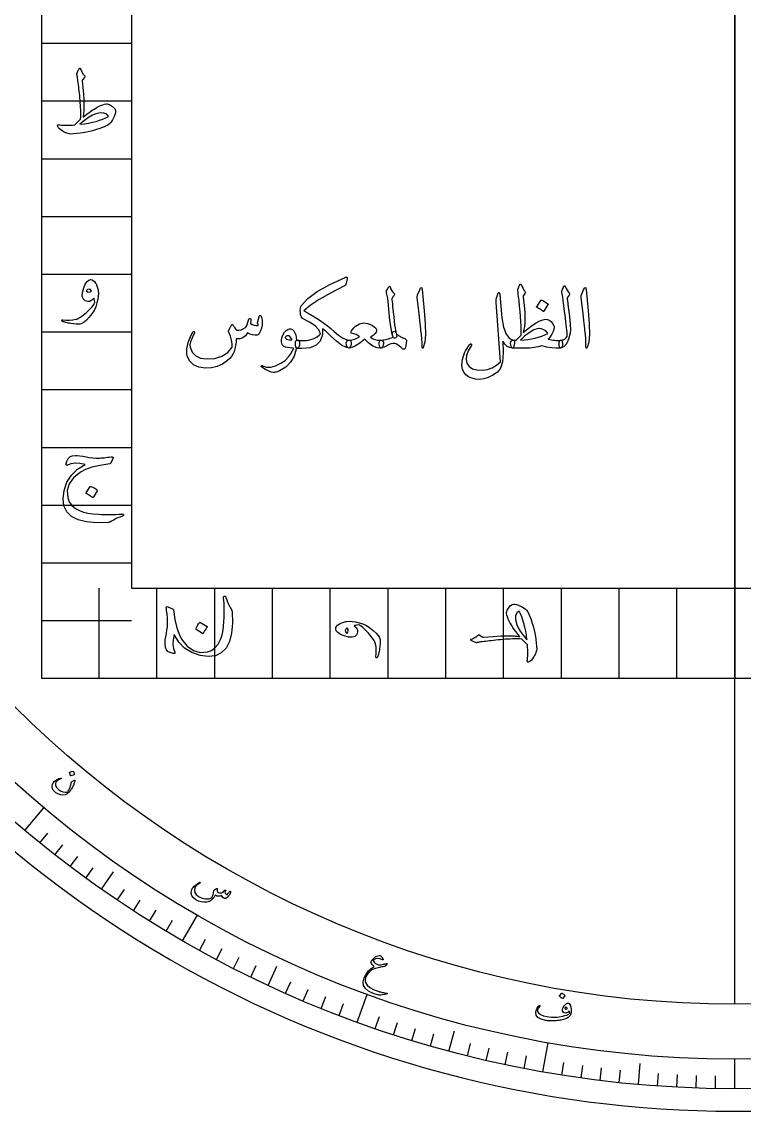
# Model space of a CAD drawing. Header units: millimetres. Extents: x -75 to 75, y -75 to 98.
# Drawn here: x -47.5 to 0.6, y -75 to -2.4 of the extents above; entities that cross this region are included whole.
import ezdxf

# ---------------------------------------------------------------- set-up
doc = ezdxf.new("R2010")
doc.units = ezdxf.units.MM
for name, color, linetype in [('CUT_OUTER', 1, 'Continuous'), ('ENGRAVE', 7, 'Continuous'), ('ENGRAVE_FINE', 8, 'Continuous'), ('TEXT', 5, 'Continuous')]:
    doc.layers.add(name, color=color, linetype=linetype)

msp = doc.modelspace()

# ---------------------------------------------------------------- linework, layer by layer
at = {"layer": 'CUT_OUTER'}
msp.add_arc((0, 0), 75, 179.92418, 0.00009, dxfattribs=at)
at = {"layer": 'ENGRAVE'}
for points in [[(0, -67.875), (0, 67.875)], [(-46.155, 0), (-46.155, -46.155), (46.155, -46.155), (46.155, 0)], [(-40.155, 0), (-40.155, -40.155), (40.155, -40.155), (40.155, 0)], [(0, 0), (0, -46.155)], [(-46.155, -3.846), (-40.155, -3.846)], [(-46.155, -7.692), (-40.155, -7.692)], [(-46.155, -11.539), (-40.155, -11.539)], [(-46.155, -15.385), (-40.155, -15.385)], [(-46.155, -19.231), (-40.155, -19.231)], [(-46.155, -23.078), (-40.155, -23.078)], [(-46.155, -26.924), (-40.155, -26.924)], [(-46.155, -30.77), (-40.155, -30.77)], [(-46.155, -34.616), (-40.155, -34.616)], [(-46.155, -38.462), (-40.155, -38.462)], [(-42.309, -46.155), (-42.309, -40.155)], [(-38.462, -46.155), (-38.462, -40.155)], [(-34.616, -46.155), (-34.616, -40.155)], [(-30.77, -46.155), (-30.77, -40.155)], [(-26.924, -46.155), (-26.924, -40.155)], [(-23.078, -46.155), (-23.078, -40.155)], [(-19.231, -46.155), (-19.231, -40.155)], [(-15.385, -46.155), (-15.385, -40.155)], [(-11.539, -46.155), (-11.539, -40.155)], [(-7.692, -46.155), (-7.692, -40.155)], [(-3.846, -46.155), (-3.846, -40.155)], [(0, -46.155), (0, -40.155)], [(0, -46.155), (0, -40.155)], [(-46.155, -42.309), (-40.155, -42.309)], [(-47.245, -56.304), (-45.979, -54.796)], [(-42.158, -60.208), (-41.351, -59.056)], [(-36.75, -63.653), (-35.766, -61.948)], [(-31.062, -66.614), (-30.468, -65.339)], [(-25.139, -69.067), (-24.465, -67.217)], [(-19.023, -70.996), (-18.659, -69.637)], [(-12.763, -72.383), (-12.421, -70.445)], [(-6.406, -73.22), (-6.283, -71.819)], [(0, -73.5), (0, -71.531)]]:
    msp.add_lwpolyline(points, dxfattribs=at)
for radius in [73.5, 73.5, 71.531, 67.875, 67.875]:
    msp.add_circle((0, 0), radius, dxfattribs=at)
at = {"layer": 'ENGRAVE_FINE'}
for points in [[(-46.255, -57.12), (-45.724, -56.465)], [(-45.251, -57.919), (-44.732, -57.254)], [(-44.233, -58.7), (-43.726, -58.026)], [(-43.202, -59.463), (-42.706, -58.78)], [(-41.101, -60.934), (-40.629, -60.235)], [(-40.031, -61.642), (-39.571, -60.935)], [(-38.949, -62.331), (-38.502, -61.616)], [(-37.855, -63.002), (-37.421, -62.279)], [(-35.633, -64.284), (-35.224, -63.547)], [(-34.506, -64.897), (-34.11, -64.152)], [(-33.368, -65.489), (-32.985, -64.737)], [(-32.22, -66.061), (-31.85, -65.303)], [(-29.895, -67.146), (-29.552, -66.375)], [(-28.719, -67.657), (-28.389, -66.88)], [(-27.534, -68.148), (-27.218, -67.366)], [(-26.34, -68.618), (-26.038, -67.831)], [(-23.929, -69.496), (-23.655, -68.698)], [(-22.713, -69.903), (-22.452, -69.1)], [(-21.489, -70.288), (-21.243, -69.481)], [(-20.259, -70.653), (-20.027, -69.842)], [(-17.781, -71.317), (-17.577, -70.498)], [(-16.534, -71.616), (-16.344, -70.794)], [(-15.281, -71.894), (-15.106, -71.069)], [(-14.024, -72.15), (-13.864, -71.321)], [(-11.498, -72.595), (-11.366, -71.762)], [(-10.229, -72.785), (-10.112, -71.949)], [(-8.957, -72.952), (-8.855, -72.115)], [(-7.683, -73.097), (-7.595, -72.258)], [(-5.127, -73.321), (-5.068, -72.479)], [(-3.847, -73.399), (-3.803, -72.557)], [(-2.565, -73.455), (-2.536, -72.612)], [(-1.283, -73.489), (-1.268, -72.645)]]:
    msp.add_lwpolyline(points, dxfattribs=at)
at = {"layer": 'TEXT'}
for points in [[(-43.776, -5.837), (-43.749, -5.774), (-43.724, -5.718), (-43.702, -5.669), (-43.683, -5.628), (-43.668, -5.594), (-43.656, -5.568), (-43.647, -5.55), (-43.643, -5.54), (-43.633, -5.528), (-43.621, -5.519), (-43.607, -5.513), (-43.59, -5.511), (-43.577, -5.514), (-43.566, -5.52), (-43.557, -5.531), (-43.55, -5.546), (-43.519, -5.62), (-43.492, -5.686), (-43.467, -5.742), (-43.445, -5.79), (-43.433, -5.811), (-43.418, -5.834), (-43.402, -5.858), (-43.384, -5.883), (-43.364, -5.91), (-43.342, -5.938), (-43.316, -5.968), (-43.288, -5.999), (-43.271, -6.031), (-43.265, -6.062), (-43.271, -6.092), (-43.288, -6.121), (-43.399, -6.266), (-43.414, -6.29), (-43.423, -6.314), (-43.428, -6.339), (-43.428, -6.365), (-43.371, -7.004), (-43.335, -7.522), (-43.319, -7.919), (-43.323, -8.194), (-43.329, -8.297), (-43.336, -8.391), (-43.342, -8.476), (-43.349, -8.551), (-43.357, -8.618), (-43.365, -8.677), (-43.373, -8.727), (-43.381, -8.769), (-43.208, -8.636), (-43.047, -8.516), (-42.898, -8.41), (-42.763, -8.316), (-42.641, -8.235), (-42.531, -8.167), (-42.436, -8.11), (-42.354, -8.066), (-42.207, -8.001), (-42.071, -7.95), (-41.943, -7.914), (-41.825, -7.892), (-41.763, -7.89), (-41.697, -7.902), (-41.629, -7.928), (-41.558, -7.968), (-41.417, -8.068), (-41.314, -8.164), (-41.249, -8.256), (-41.221, -8.345), (-41.223, -8.444), (-41.246, -8.556), (-41.29, -8.679), (-41.355, -8.816), (-41.428, -8.949), (-41.494, -9.061), (-41.555, -9.15), (-41.61, -9.216), (-41.724, -9.3), (-41.918, -9.395), (-42.194, -9.5), (-42.551, -9.617), (-42.75, -9.675), (-42.952, -9.726), (-43.158, -9.77), (-43.367, -9.808), (-43.578, -9.84), (-43.791, -9.867), (-44.007, -9.887), (-44.223, -9.901), (-44.303, -9.885), (-44.378, -9.867), (-44.449, -9.845), (-44.517, -9.82), (-44.581, -9.792), (-44.642, -9.762), (-44.701, -9.729), (-44.758, -9.692), (-44.857, -9.62), (-44.939, -9.547), (-45.005, -9.475), (-45.054, -9.402), (-45.081, -9.342), (-45.086, -9.3), (-45.069, -9.278), (-45.031, -9.274), (-44.922, -9.287), (-44.805, -9.297), (-44.679, -9.303), (-44.546, -9.306), (-44.404, -9.306), (-44.253, -9.303), (-44.094, -9.296), (-43.927, -9.286), (-43.544, -8.908), (-43.537, -8.757), (-43.533, -8.604), (-43.532, -8.449), (-43.535, -8.293), (-43.541, -8.135), (-43.549, -7.975), (-43.56, -7.813), (-43.573, -7.648), (-43.588, -7.486), (-43.603, -7.328), (-43.62, -7.176), (-43.637, -7.03), (-43.654, -6.889), (-43.67, -6.752), (-43.686, -6.62), (-43.701, -6.493), (-43.715, -6.375), (-43.728, -6.271), (-43.739, -6.182), (-43.75, -6.107), (-43.76, -6.045), (-43.768, -5.997), (-43.776, -5.962), (-43.782, -5.941), (-43.786, -5.917), (-43.786, -5.892), (-43.783, -5.865), (-43.776, -5.837)], [(-42.534, -8.554), (-42.758, -8.647), (-43.008, -8.794), (-43.284, -8.993), (-43.585, -9.245), (-43.293, -9.209), (-43.016, -9.165), (-42.755, -9.112), (-42.508, -9.051), (-42.276, -8.982), (-42.06, -8.906), (-41.859, -8.824), (-41.674, -8.734), (-41.8, -8.579), (-41.985, -8.498), (-42.23, -8.489), (-42.534, -8.554)], [(-43.335, -20.151), (-43.229, -19.905), (-43.114, -19.73), (-42.991, -19.626), (-42.859, -19.593), (-42.776, -19.608), (-42.696, -19.652), (-42.619, -19.724), (-42.545, -19.826), (-42.51, -19.885), (-42.478, -19.945), (-42.452, -20.006), (-42.429, -20.07), (-42.41, -20.135), (-42.393, -20.202), (-42.378, -20.271), (-42.365, -20.343), (-42.353, -20.502), (-42.364, -20.689), (-42.397, -20.905), (-42.452, -21.15), (-42.534, -21.403), (-42.647, -21.645), (-42.79, -21.876), (-42.963, -22.096), (-43.145, -22.288), (-43.307, -22.429), (-43.45, -22.517), (-43.573, -22.555), (-43.699, -22.561), (-43.843, -22.558), (-44.006, -22.544), (-44.188, -22.52), (-44.281, -22.505), (-44.366, -22.489), (-44.445, -22.472), (-44.517, -22.453), (-44.582, -22.435), (-44.641, -22.416), (-44.694, -22.398), (-44.74, -22.381), (-44.768, -22.366), (-44.787, -22.349), (-44.797, -22.331), (-44.798, -22.311), (-44.789, -22.291), (-44.773, -22.279), (-44.751, -22.274), (-44.723, -22.276), (-44.499, -22.298), (-44.28, -22.299), (-44.066, -22.28), (-43.858, -22.241), (-43.793, -22.221), (-43.722, -22.191), (-43.644, -22.149), (-43.559, -22.096), (-43.467, -22.033), (-43.368, -21.958), (-43.262, -21.873), (-43.149, -21.777), (-43.039, -21.677), (-42.94, -21.582), (-42.853, -21.492), (-42.778, -21.405), (-42.714, -21.323), (-42.663, -21.244), (-42.624, -21.169), (-42.597, -21.098), (-42.613, -20.989), (-42.629, -20.909), (-42.648, -20.856), (-42.667, -20.83), (-42.785, -20.969), (-42.918, -21.044), (-43.067, -21.053), (-43.23, -20.999), (-43.365, -20.88), (-43.428, -20.7), (-43.418, -20.456), (-43.335, -20.151)], [(-29.111, -23.629), (-29.099, -23.63), (-29.074, -23.634), (-29.038, -23.639), (-28.989, -23.646), (-28.958, -23.649), (-28.923, -23.652), (-28.884, -23.654), (-28.84, -23.655), (-28.793, -23.657), (-28.741, -23.657), (-28.684, -23.658), (-28.623, -23.658), (-28.497, -23.651), (-28.361, -23.629), (-28.218, -23.593), (-28.065, -23.542), (-27.919, -23.477), (-27.787, -23.398), (-27.669, -23.306), (-27.566, -23.199), (-27.693, -22.937), (-27.936, -22.68), (-28.294, -22.426), (-28.768, -22.177), (-28.821, -22.125), (-28.862, -22.044), (-28.893, -21.934), (-28.913, -21.794), (-28.92, -21.637), (-28.913, -21.508), (-28.891, -21.408), (-28.855, -21.335), (-28.421, -20.86), (-27.788, -20.388), (-26.955, -19.917), (-25.923, -19.448), (-25.898, -19.441), (-25.876, -19.435), (-25.857, -19.432), (-25.841, -19.431), (-25.821, -19.435), (-25.807, -19.445), (-25.798, -19.464), (-25.795, -19.489), (-25.795, -19.505), (-25.796, -19.52), (-25.798, -19.532), (-25.801, -19.541), (-25.882, -19.913), (-25.894, -19.943), (-25.914, -19.971), (-25.941, -19.996), (-25.975, -20.017), (-26.9, -20.494), (-27.66, -20.929), (-28.256, -21.324), (-28.687, -21.678), (-28.396, -21.832), (-28.116, -21.99), (-27.847, -22.154), (-27.589, -22.323), (-27.342, -22.497), (-27.104, -22.675), (-26.877, -22.859), (-26.66, -23.049), (-26.367, -23.292), (-26.104, -23.471), (-25.871, -23.585), (-25.667, -23.635), (-25.606, -23.652), (-25.563, -23.687), (-25.537, -23.739), (-25.528, -23.809), (-25.53, -23.863), (-25.538, -23.918), (-25.551, -23.976), (-25.569, -24.036), (-25.59, -24.089), (-25.613, -24.127), (-25.639, -24.15), (-25.667, -24.157), (-25.893, -24.107), (-26.171, -23.957), (-26.5, -23.707), (-26.881, -23.356), (-26.948, -23.29), (-27.016, -23.226), (-27.084, -23.162), (-27.154, -23.101), (-27.224, -23.041), (-27.294, -22.983), (-27.366, -22.928), (-27.438, -22.874), (-27.433, -22.932), (-27.431, -22.989), (-27.431, -23.045), (-27.432, -23.101), (-27.436, -23.155), (-27.44, -23.208), (-27.444, -23.26), (-27.45, -23.31), (-27.583, -23.696), (-27.853, -23.972), (-28.262, -24.137), (-28.809, -24.192), (-28.857, -24.192), (-28.902, -24.191), (-28.945, -24.189), (-28.986, -24.187), (-29.024, -24.183), (-29.059, -24.179), (-29.092, -24.175), (-29.122, -24.169), (-29.173, -24.136), (-29.209, -24.065), (-29.231, -23.956), (-29.238, -23.809), (-29.23, -23.73), (-29.206, -23.674), (-29.166, -23.64), (-29.111, -23.629)], [(-42.806, -20.366), (-42.892, -20.262), (-42.981, -20.224), (-43.072, -20.25), (-43.166, -20.343), (-43.09, -20.405), (-43.004, -20.43), (-42.91, -20.417), (-42.806, -20.366)], [(-22.77, -21.394), (-22.733, -21.759), (-22.699, -22.085), (-22.666, -22.369), (-22.636, -22.613), (-22.608, -22.816), (-22.582, -22.977), (-22.559, -23.098), (-22.538, -23.176), (-22.506, -23.278), (-22.5, -23.362), (-22.518, -23.429), (-22.561, -23.478), (-22.613, -23.505), (-22.661, -23.506), (-22.703, -23.479), (-22.741, -23.426), (-22.806, -23.222), (-22.876, -22.85), (-22.949, -22.308), (-23.025, -21.597), (-23.052, -21.291), (-23.076, -21.047), (-23.096, -20.864), (-23.112, -20.743), (-23.176, -20.476), (-23.185, -20.429), (-23.186, -20.386), (-23.182, -20.348), (-23.17, -20.314), (-23.121, -20.23), (-23.082, -20.166), (-23.054, -20.12), (-23.037, -20.093), (-23.002, -20.053), (-22.973, -20.039), (-22.95, -20.05), (-22.932, -20.087), (-22.901, -20.191), (-22.847, -20.299), (-22.77, -20.412), (-22.671, -20.528), (-22.653, -20.552), (-22.645, -20.575), (-22.647, -20.598), (-22.659, -20.621), (-22.679, -20.649), (-22.698, -20.676), (-22.715, -20.7), (-22.732, -20.723), (-22.747, -20.744), (-22.762, -20.763), (-22.775, -20.78), (-22.787, -20.796), (-22.805, -20.822), (-22.816, -20.848), (-22.822, -20.874), (-22.822, -20.9), (-22.814, -20.957), (-22.803, -21.058), (-22.788, -21.204), (-22.77, -21.394)], [(-20.964, -20.267), (-20.908, -20.16), (-20.864, -20.122), (-20.83, -20.154), (-20.807, -20.256), (-20.674, -21.678), (-20.594, -22.551), (-20.576, -23.249), (-20.62, -23.771), (-20.726, -24.117), (-20.745, -24.145), (-20.762, -24.16), (-20.777, -24.163), (-20.79, -24.152), (-20.8, -24.135), (-20.807, -24.113), (-20.811, -24.085), (-20.813, -24.053), (-20.813, -23.802), (-20.825, -23.535), (-20.848, -23.253), (-20.883, -22.956), (-20.89, -22.878), (-20.913, -22.668), (-20.951, -22.326), (-21.005, -21.852), (-21.132, -20.801), (-21.135, -20.745), (-21.132, -20.694), (-21.124, -20.647), (-21.109, -20.604)], [(-12.846, -24.018), (-13.079, -24.082), (-13.343, -24.128), (-13.637, -24.157), (-13.961, -24.169), (-14.124, -24.171), (-14.27, -24.172), (-14.398, -24.171), (-14.51, -24.169), (-14.604, -24.166), (-14.682, -24.163), (-14.742, -24.16), (-14.786, -24.157), (-14.809, -24.145), (-14.831, -24.118), (-14.852, -24.078), (-14.873, -24.024), (-14.913, -23.86), (-14.912, -23.741), (-14.87, -23.666), (-14.786, -23.635), (-14.536, -23.629), (-14.217, -23.287), (-14.217, -23.001), (-14.224, -22.7), (-14.237, -22.385), (-14.257, -22.055), (-14.284, -21.712), (-14.317, -21.354), (-14.356, -20.983), (-14.402, -20.598), (-14.408, -20.543), (-14.413, -20.494), (-14.418, -20.45), (-14.423, -20.412), (-14.427, -20.38), (-14.432, -20.354), (-14.438, -20.334), (-14.443, -20.319), (-14.443, -20.264), (-14.42, -20.18), (-14.373, -20.067), (-14.304, -19.924), (-14.294, -19.909), (-14.283, -19.898), (-14.271, -19.892), (-14.257, -19.89), (-14.243, -19.892), (-14.231, -19.9), (-14.22, -19.913), (-14.211, -19.93), (-14.15, -20.075), (-14.089, -20.196), (-14.028, -20.293), (-13.967, -20.366), (-13.941, -20.399), (-13.932, -20.436), (-13.941, -20.475), (-13.967, -20.517), (-14.066, -20.645), (-14.078, -20.666), (-14.085, -20.694), (-14.086, -20.73), (-14.083, -20.772), (-14.019, -21.321), (-13.977, -21.783), (-13.958, -22.157), (-13.961, -22.445), (-13.966, -22.496), (-13.973, -22.557), (-13.983, -22.628), (-13.996, -22.709), (-14.012, -22.799), (-14.029, -22.898), (-14.049, -23.007), (-14.072, -23.124), (-13.737, -22.852), (-13.449, -22.635), (-13.206, -22.472), (-13.009, -22.363), (-12.838, -22.293), (-12.691, -22.252), (-12.568, -22.238), (-12.469, -22.253), (-12.339, -22.307), (-12.223, -22.394), (-12.121, -22.513), (-12.033, -22.665), (-12.022, -22.695), (-12.016, -22.733), (-12.016, -22.779), (-12.022, -22.834), (-12.077, -23.047), (-12.161, -23.239), (-12.274, -23.41), (-12.417, -23.559), (-12.307, -23.586), (-12.199, -23.608), (-12.092, -23.625), (-11.987, -23.638), (-11.883, -23.645), (-11.781, -23.647), (-11.68, -23.644), (-11.58, -23.635), (-11.543, -23.637), (-11.514, -23.655), (-11.491, -23.689), (-11.476, -23.739), (-11.457, -23.844), (-11.451, -23.933), (-11.46, -24.004), (-11.482, -24.059), (-11.512, -24.102), (-11.538, -24.133), (-11.561, -24.151), (-11.58, -24.157), (-11.873, -24.166), (-12.181, -24.146), (-12.506, -24.097), (-12.846, -24.018)], [(-11.493, -20.325), (-11.454, -20.23), (-11.424, -20.155), (-11.402, -20.1), (-11.389, -20.064), (-11.379, -20.041), (-11.366, -20.025), (-11.35, -20.015), (-11.331, -20.012), (-11.309, -20.015), (-11.292, -20.026), (-11.277, -20.044), (-11.267, -20.07), (-11.219, -20.194), (-11.161, -20.306), (-11.094, -20.406), (-11.017, -20.494), (-10.996, -20.521), (-10.99, -20.553), (-10.999, -20.588), (-11.023, -20.627), (-11.151, -20.807), (-11.142, -20.888), (-11.133, -20.967), (-11.125, -21.044), (-11.116, -21.121), (-11.107, -21.195), (-11.098, -21.269), (-11.09, -21.341), (-11.081, -21.411), (-11.001, -22.063), (-10.952, -22.572), (-10.934, -22.94), (-10.947, -23.165), (-11.057, -23.573), (-11.2, -23.875), (-11.377, -24.069), (-11.586, -24.157), (-11.592, -24.157), (-11.598, -24.157), (-11.604, -24.157), (-11.61, -24.157), (-11.644, -24.125), (-11.666, -24.05), (-11.676, -23.933), (-11.673, -23.774), (-11.668, -23.715), (-11.652, -23.673), (-11.624, -23.646), (-11.586, -23.635), (-11.439, -23.605), (-11.316, -23.552), (-11.218, -23.475), (-11.145, -23.374), (-11.15, -23.252), (-11.159, -23.114), (-11.172, -22.959), (-11.188, -22.787), (-11.209, -22.599), (-11.233, -22.397), (-11.26, -22.179), (-11.29, -21.945), (-11.318, -21.716), (-11.344, -21.51), (-11.367, -21.327), (-11.389, -21.167), (-11.407, -21.031), (-11.422, -20.917), (-11.434, -20.827), (-11.441, -20.761), (-11.499, -20.43), (-11.501, -20.397), (-11.501, -20.369), (-11.498, -20.345), (-11.493, -20.325)], [(-10.053, -20.267), (-9.998, -20.16), (-9.953, -20.122), (-9.919, -20.154), (-9.896, -20.256), (-9.763, -21.678), (-9.684, -22.551), (-9.666, -23.249), (-9.71, -23.771), (-9.815, -24.117), (-9.835, -24.145), (-9.851, -24.16), (-9.866, -24.163), (-9.879, -24.152), (-9.889, -24.135), (-9.896, -24.113), (-9.901, -24.085), (-9.902, -24.053), (-9.902, -23.802), (-9.914, -23.535), (-9.937, -23.253), (-9.972, -22.956), (-9.98, -22.878), (-10.002, -22.668), (-10.041, -22.326), (-10.094, -21.852), (-10.222, -20.801), (-10.225, -20.745), (-10.222, -20.694), (-10.213, -20.647), (-10.198, -20.604)], [(-15.494, -22.137), (-15.391, -22.761), (-15.22, -23.223), (-14.981, -23.522), (-14.675, -23.658), (-14.656, -23.687), (-14.649, -23.745), (-14.656, -23.832), (-14.675, -23.948), (-14.695, -24.04), (-14.719, -24.105), (-14.747, -24.145), (-14.78, -24.157), (-14.978, -24.128), (-15.154, -24.041), (-15.309, -23.896), (-15.442, -23.693), (-15.411, -24.462), (-15.458, -25.063), (-15.582, -25.496), (-15.784, -25.76), (-16.105, -25.969), (-16.412, -26.119), (-16.703, -26.21), (-16.981, -26.242), (-17.258, -26.227), (-17.502, -26.171), (-17.713, -26.073), (-17.892, -25.934), (-18.03, -25.759), (-18.117, -25.554), (-18.155, -25.318), (-18.142, -25.052), (-18.116, -24.91), (-18.08, -24.767), (-18.034, -24.625), (-17.976, -24.483), (-17.908, -24.34), (-17.829, -24.198), (-17.738, -24.056), (-17.637, -23.914), (-17.622, -23.898), (-17.605, -23.887), (-17.587, -23.881), (-17.567, -23.879), (-17.551, -23.881), (-17.537, -23.887), (-17.525, -23.898), (-17.515, -23.914), (-17.509, -23.932), (-17.51, -23.953), (-17.518, -23.976), (-17.532, -24.001), (-17.731, -24.345), (-17.847, -24.652), (-17.88, -24.923), (-17.828, -25.156), (-17.678, -25.382), (-17.455, -25.535), (-17.159, -25.617), (-16.789, -25.627), (-16.462, -25.574), (-16.153, -25.464), (-15.864, -25.296), (-15.593, -25.069), (-15.871, -21.121), (-15.878, -21.026), (-15.879, -20.947), (-15.875, -20.881), (-15.866, -20.83), (-15.755, -20.482), (-15.713, -20.452), (-15.68, -20.462), (-15.655, -20.51), (-15.639, -20.598)], [(-12.893, -20.981), (-12.886, -20.974), (-12.875, -20.97), (-12.862, -20.968), (-12.846, -20.97), (-12.733, -21.015), (-12.627, -21.071), (-12.527, -21.137), (-12.434, -21.214), (-12.425, -21.225), (-12.421, -21.237), (-12.422, -21.248), (-12.428, -21.26), (-12.701, -21.701), (-12.711, -21.712), (-12.724, -21.714), (-12.74, -21.709), (-12.759, -21.695), (-12.775, -21.684), (-12.801, -21.666), (-12.836, -21.643), (-12.881, -21.614), (-12.936, -21.579), (-13.002, -21.539), (-13.078, -21.492), (-13.166, -21.44), (-13.177, -21.431), (-13.183, -21.423), (-13.183, -21.414), (-13.177, -21.405)], [(-31.66, -22.05), (-31.649, -22.024), (-31.636, -22.006), (-31.62, -21.995), (-31.602, -21.992), (-31.577, -21.995), (-31.557, -22.003), (-31.54, -22.018), (-31.526, -22.038), (-31.493, -22.111), (-31.47, -22.201), (-31.455, -22.308), (-31.451, -22.433), (-31.463, -22.637), (-31.501, -22.831), (-31.565, -23.014), (-31.654, -23.188), (-31.684, -23.23), (-31.718, -23.262), (-31.754, -23.285), (-31.793, -23.298), (-31.935, -23.307), (-32.088, -23.282), (-32.252, -23.223), (-32.426, -23.13), (-32.573, -23.331), (-32.747, -23.465), (-32.948, -23.532), (-33.175, -23.53), (-33.183, -23.653), (-33.193, -23.771), (-33.207, -23.884), (-33.224, -23.992), (-33.245, -24.096), (-33.269, -24.197), (-33.296, -24.295), (-33.326, -24.39), (-33.397, -24.56), (-33.492, -24.718), (-33.611, -24.862), (-33.756, -24.994), (-34.094, -25.219), (-34.451, -25.377), (-34.828, -25.468), (-35.225, -25.493), (-35.672, -25.432), (-36.025, -25.274), (-36.284, -25.017), (-36.45, -24.663), (-36.473, -24.535), (-36.476, -24.384), (-36.461, -24.21), (-36.427, -24.012), (-36.372, -23.796), (-36.295, -23.571), (-36.195, -23.337), (-36.073, -23.095), (-36.063, -23.08), (-36.051, -23.069), (-36.037, -23.062), (-36.02, -23.06), (-36.004, -23.061), (-35.99, -23.066), (-35.978, -23.073), (-35.968, -23.083), (-35.962, -23.098), (-35.959, -23.114), (-35.962, -23.13), (-35.968, -23.147), (-36.123, -23.47), (-36.224, -23.735), (-36.269, -23.943), (-36.258, -24.094), (-36.112, -24.426), (-35.881, -24.667), (-35.566, -24.818), (-35.167, -24.878), (-34.609, -24.842), (-34.136, -24.7), (-33.749, -24.453), (-33.448, -24.099), (-33.449, -23.866), (-33.487, -23.62), (-33.562, -23.361), (-33.675, -23.089), (-33.689, -23.061), (-33.696, -23.037), (-33.697, -23.015), (-33.692, -22.996), (-33.661, -22.931), (-33.631, -22.871), (-33.603, -22.814), (-33.576, -22.761), (-33.55, -22.713), (-33.526, -22.67), (-33.504, -22.633), (-33.483, -22.601), (-33.471, -22.588), (-33.458, -22.582), (-33.445, -22.585), (-33.431, -22.596), (-33.423, -22.604), (-33.413, -22.616), (-33.4, -22.633), (-33.384, -22.654), (-33.366, -22.679), (-33.346, -22.709), (-33.325, -22.743), (-33.303, -22.781), (-33.257, -22.855), (-33.219, -22.909), (-33.188, -22.942), (-33.164, -22.956), (-33.013, -22.968), (-32.862, -22.942), (-32.711, -22.878), (-32.56, -22.776), (-32.505, -22.707), (-32.451, -22.596), (-32.398, -22.44), (-32.345, -22.241), (-32.34, -22.223), (-32.33, -22.206), (-32.316, -22.193), (-32.298, -22.183), (-32.281, -22.177), (-32.265, -22.175), (-32.249, -22.177), (-32.234, -22.183), (-32.212, -22.22), (-32.204, -22.288), (-32.209, -22.388), (-32.229, -22.52), (-32.111, -22.592), (-31.986, -22.639), (-31.853, -22.662), (-31.712, -22.659), (-31.714, -22.617), (-31.719, -22.582), (-31.728, -22.556), (-31.741, -22.538), (-31.756, -22.52), (-31.764, -22.503), (-31.767, -22.485), (-31.764, -22.468)], [(-23.542, -23.635), (-23.457, -23.648), (-23.4, -23.686), (-23.37, -23.749), (-23.368, -23.838), (-23.396, -23.976), (-23.435, -24.075), (-23.483, -24.135), (-23.542, -24.157), (-23.809, -24.133), (-24.078, -24.025), (-24.347, -23.834), (-24.616, -23.559), (-24.956, -23.823), (-25.245, -24.011), (-25.482, -24.122), (-25.667, -24.157), (-25.729, -24.144), (-25.779, -24.102), (-25.819, -24.033), (-25.847, -23.937), (-25.856, -23.809), (-25.828, -23.716), (-25.766, -23.658), (-25.667, -23.635), (-25.578, -23.626), (-25.489, -23.612), (-25.402, -23.591), (-25.316, -23.565), (-25.231, -23.533), (-25.147, -23.494), (-25.064, -23.449), (-24.982, -23.397), (-25.083, -23.315), (-25.204, -23.249), (-25.347, -23.199), (-25.511, -23.165), (-25.525, -23.158), (-25.535, -23.146), (-25.54, -23.127), (-25.54, -23.101), (-25.512, -23.012), (-25.452, -22.913), (-25.361, -22.806), (-25.238, -22.689), (-24.98, -22.534), (-24.708, -22.478), (-24.42, -22.52), (-24.117, -22.659), (-23.988, -22.749), (-23.899, -22.837), (-23.849, -22.923), (-23.838, -23.008), (-23.87, -23.099), (-23.948, -23.199), (-24.073, -23.308), (-24.245, -23.426), (-24.122, -23.517), (-23.965, -23.583), (-23.771, -23.622), (-23.542, -23.635)], [(-29.198, -24.221), (-29.334, -24.699), (-29.562, -25.1), (-29.883, -25.422), (-30.295, -25.667), (-30.353, -25.692), (-30.41, -25.714), (-30.466, -25.734), (-30.522, -25.751), (-30.576, -25.766), (-30.629, -25.777), (-30.68, -25.785), (-30.731, -25.789), (-30.855, -25.771), (-31.021, -25.706), (-31.227, -25.594), (-31.474, -25.435), (-31.5, -25.412), (-31.516, -25.39), (-31.521, -25.369), (-31.515, -25.348), (-31.501, -25.332), (-31.483, -25.325), (-31.46, -25.326), (-31.433, -25.336), (-31.177, -25.419), (-30.889, -25.419), (-30.57, -25.335), (-30.22, -25.168), (-29.934, -24.974), (-29.697, -24.745), (-29.51, -24.483), (-29.372, -24.187), (-29.373, -24.176), (-29.376, -24.168), (-29.382, -24.162), (-29.389, -24.157), (-29.589, -24.146), (-29.759, -24.123), (-29.9, -24.088), (-30.011, -24.041), (-30.096, -23.97), (-30.15, -23.87), (-30.172, -23.743), (-30.162, -23.588), (-30.158, -23.568), (-30.154, -23.547), (-30.15, -23.526), (-30.144, -23.504), (-30.138, -23.482), (-30.131, -23.459), (-30.123, -23.434), (-30.115, -23.409), (-30.047, -23.243), (-29.964, -23.105), (-29.867, -22.996), (-29.755, -22.915), (-29.641, -22.871), (-29.536, -22.871), (-29.44, -22.917), (-29.354, -23.008), (-29.279, -23.134), (-29.222, -23.281), (-29.183, -23.448), (-29.163, -23.635), (-29.151, -23.635), (-29.14, -23.634), (-29.13, -23.633), (-29.119, -23.632), (-29.109, -23.631), (-29.098, -23.63), (-29.087, -23.629), (-29.076, -23.629), (-29.037, -23.637), (-29.006, -23.663), (-28.984, -23.704), (-28.971, -23.763), (-28.966, -23.827), (-28.967, -23.892), (-28.974, -23.958), (-28.989, -24.024), (-29.007, -24.082), (-29.028, -24.124), (-29.051, -24.149), (-29.076, -24.157), (-29.186, -24.157), (-29.187, -24.168), (-29.189, -24.182), (-29.193, -24.2), (-29.198, -24.221)], [(-22.723, -23.043), (-22.655, -23.037), (-22.601, -23.054), (-22.562, -23.095), (-22.538, -23.159), (-22.526, -23.19), (-22.504, -23.221), (-22.471, -23.251), (-22.427, -23.281), (-22.4, -23.296), (-22.369, -23.313), (-22.336, -23.332), (-22.299, -23.353), (-22.26, -23.375), (-22.218, -23.398), (-22.173, -23.42), (-22.125, -23.443), (-22.036, -23.486), (-21.965, -23.523), (-21.914, -23.553), (-21.881, -23.577), (-21.859, -23.598), (-21.845, -23.619), (-21.839, -23.641), (-21.841, -23.664), (-21.865, -23.837), (-21.892, -23.986), (-21.92, -24.11), (-21.951, -24.21), (-21.959, -24.223), (-21.971, -24.232), (-21.988, -24.237), (-22.009, -24.239), (-22.036, -24.238), (-22.057, -24.235), (-22.073, -24.229), (-22.085, -24.221), (-22.231, -24.085), (-22.369, -23.979), (-22.498, -23.902), (-22.619, -23.856), (-22.741, -23.845), (-22.886, -23.873), (-23.054, -23.938), (-23.246, -24.041), (-23.338, -24.092), (-23.419, -24.128), (-23.486, -24.15), (-23.542, -24.157), (-23.569, -24.153), (-23.591, -24.139), (-23.61, -24.115), (-23.623, -24.082), (-23.671, -23.893), (-23.673, -23.755), (-23.63, -23.669), (-23.542, -23.635), (-23.448, -23.624), (-23.352, -23.609), (-23.253, -23.589), (-23.153, -23.565), (-23.051, -23.537), (-22.947, -23.503), (-22.842, -23.464), (-22.735, -23.42), (-22.769, -23.264), (-22.779, -23.149), (-22.763, -23.075), (-22.723, -23.043)], [(-12.655, -22.956), (-12.855, -22.864), (-13.092, -22.863), (-13.363, -22.951), (-13.671, -23.13), (-13.751, -23.186), (-13.83, -23.244), (-13.906, -23.305), (-13.982, -23.368), (-14.055, -23.432), (-14.126, -23.497), (-14.195, -23.563), (-14.263, -23.629), (-13.759, -23.579), (-13.288, -23.487), (-12.848, -23.353), (-12.44, -23.176), (-12.475, -23.123), (-12.523, -23.069), (-12.582, -23.013), (-12.655, -22.956)], [(-29.476, -23.571), (-29.537, -23.465), (-29.604, -23.39), (-29.677, -23.346), (-29.755, -23.333), (-29.802, -23.345), (-29.844, -23.365), (-29.88, -23.392), (-29.912, -23.426), (-29.922, -23.444), (-29.924, -23.464), (-29.916, -23.485), (-29.9, -23.507), (-29.84, -23.56), (-29.754, -23.596), (-29.64, -23.615), (-29.5, -23.617), (-29.485, -23.615), (-29.476, -23.606), (-29.474, -23.591), (-29.476, -23.571)], [(-41.398, -31.504), (-41.538, -31.817), (-41.55, -31.838), (-41.565, -31.854), (-41.582, -31.864), (-41.602, -31.87), (-42.246, -31.971), (-42.785, -32.096), (-43.218, -32.244), (-43.547, -32.416), (-44.007, -32.791), (-44.303, -33.204), (-44.434, -33.653), (-44.4, -34.14), (-44.298, -34.404), (-44.125, -34.637), (-43.88, -34.839), (-43.564, -35.011), (-43.343, -35.088), (-43.066, -35.151), (-42.736, -35.198), (-42.351, -35.232), (-42.146, -35.242), (-41.944, -35.248), (-41.745, -35.25), (-41.549, -35.249), (-41.357, -35.245), (-41.169, -35.238), (-40.985, -35.227), (-40.806, -35.214), (-40.764, -35.211), (-40.731, -35.214), (-40.706, -35.223), (-40.69, -35.238), (-40.681, -35.255), (-40.678, -35.274), (-40.681, -35.293), (-40.69, -35.313), (-40.696, -35.324), (-40.704, -35.333), (-40.712, -35.34), (-40.722, -35.345), (-40.732, -35.349), (-40.743, -35.354), (-40.754, -35.36), (-40.766, -35.365), (-40.933, -35.419), (-41.081, -35.474), (-41.209, -35.532), (-41.317, -35.592), (-41.387, -35.635), (-41.45, -35.672), (-41.507, -35.702), (-41.558, -35.725), (-41.602, -35.743), (-41.639, -35.757), (-41.667, -35.767), (-41.689, -35.772), (-42.483, -35.801), (-43.158, -35.744), (-43.714, -35.601), (-44.151, -35.371), (-44.467, -35.056), (-44.653, -34.663), (-44.71, -34.191), (-44.639, -33.641), (-44.448, -33.087), (-44.151, -32.614), (-43.746, -32.224), (-43.233, -31.916), (-43.596, -31.847), (-43.913, -31.831), (-44.183, -31.867), (-44.406, -31.957), (-44.426, -31.964), (-44.444, -31.968), (-44.461, -31.97), (-44.476, -31.968), (-44.489, -31.964), (-44.498, -31.955), (-44.503, -31.943), (-44.505, -31.928), (-44.497, -31.856), (-44.485, -31.784), (-44.468, -31.713), (-44.447, -31.643), (-44.373, -31.507), (-44.255, -31.407), (-44.094, -31.342), (-43.889, -31.312), (-43.76, -31.313), (-43.598, -31.328), (-43.403, -31.357), (-43.175, -31.399), (-42.94, -31.442), (-42.724, -31.471), (-42.525, -31.485), (-42.345, -31.486), (-42.258, -31.483), (-42.166, -31.477), (-42.069, -31.47), (-41.968, -31.46), (-41.86, -31.449), (-41.748, -31.435), (-41.631, -31.418), (-41.509, -31.399), (-41.439, -31.397), (-41.397, -31.414), (-41.384, -31.45), (-41.398, -31.504)], [(-42.897, -33.385), (-42.889, -33.378), (-42.879, -33.374), (-42.866, -33.372), (-42.85, -33.374), (-42.737, -33.419), (-42.631, -33.475), (-42.531, -33.541), (-42.438, -33.617), (-42.429, -33.629), (-42.425, -33.641), (-42.426, -33.652), (-42.432, -33.664), (-42.705, -34.105), (-42.715, -34.116), (-42.728, -34.118), (-42.744, -34.113), (-42.763, -34.099), (-42.779, -34.088), (-42.805, -34.07), (-42.84, -34.047), (-42.885, -34.018), (-42.94, -33.983), (-43.005, -33.943), (-43.082, -33.896), (-43.169, -33.844), (-43.181, -33.835), (-43.187, -33.827), (-43.187, -33.818), (-43.181, -33.809)], [(-37.729, -41.398), (-37.415, -41.538), (-37.394, -41.55), (-37.379, -41.565), (-37.368, -41.582), (-37.363, -41.602), (-37.261, -42.246), (-37.136, -42.785), (-36.988, -43.218), (-36.817, -43.547), (-36.441, -44.007), (-36.029, -44.303), (-35.579, -44.434), (-35.092, -44.4), (-34.829, -44.298), (-34.596, -44.125), (-34.393, -43.88), (-34.221, -43.564), (-34.145, -43.343), (-34.082, -43.066), (-34.034, -42.736), (-34.001, -42.351), (-33.991, -42.146), (-33.985, -41.944), (-33.982, -41.745), (-33.983, -41.549), (-33.988, -41.357), (-33.995, -41.169), (-34.005, -40.985), (-34.018, -40.806), (-34.021, -40.764), (-34.018, -40.731), (-34.01, -40.706), (-33.995, -40.69), (-33.977, -40.681), (-33.959, -40.678), (-33.939, -40.681), (-33.919, -40.69), (-33.909, -40.696), (-33.9, -40.704), (-33.893, -40.712), (-33.888, -40.722), (-33.883, -40.732), (-33.878, -40.743), (-33.873, -40.754), (-33.867, -40.766), (-33.814, -40.933), (-33.758, -41.081), (-33.701, -41.209), (-33.641, -41.317), (-33.598, -41.387), (-33.561, -41.45), (-33.531, -41.507), (-33.507, -41.558), (-33.489, -41.602), (-33.475, -41.639), (-33.466, -41.667), (-33.461, -41.689), (-33.431, -42.483), (-33.488, -43.158), (-33.632, -43.714), (-33.861, -44.151), (-34.176, -44.467), (-34.57, -44.653), (-35.042, -44.71), (-35.592, -44.639), (-36.146, -44.448), (-36.618, -44.151), (-37.008, -43.746), (-37.316, -43.233), (-37.386, -43.596), (-37.402, -43.913), (-37.365, -44.183), (-37.276, -44.406), (-37.268, -44.426), (-37.264, -44.444), (-37.263, -44.461), (-37.264, -44.476), (-37.269, -44.489), (-37.277, -44.498), (-37.289, -44.503), (-37.305, -44.505), (-37.377, -44.497), (-37.448, -44.485), (-37.519, -44.468), (-37.589, -44.447), (-37.725, -44.373), (-37.826, -44.255), (-37.891, -44.094), (-37.92, -43.889), (-37.919, -43.76), (-37.904, -43.598), (-37.876, -43.403), (-37.833, -43.175), (-37.791, -42.94), (-37.762, -42.724), (-37.747, -42.525), (-37.746, -42.345), (-37.75, -42.258), (-37.755, -42.166), (-37.763, -42.069), (-37.772, -41.968), (-37.784, -41.86), (-37.797, -41.748), (-37.814, -41.631), (-37.833, -41.509), (-37.835, -41.439), (-37.819, -41.397), (-37.783, -41.384), (-37.729, -41.398)], [(-17.241, -43.776), (-17.304, -43.749), (-17.36, -43.724), (-17.409, -43.702), (-17.45, -43.683), (-17.484, -43.668), (-17.509, -43.656), (-17.527, -43.647), (-17.537, -43.643), (-17.55, -43.633), (-17.559, -43.621), (-17.564, -43.607), (-17.566, -43.59), (-17.564, -43.577), (-17.557, -43.566), (-17.546, -43.557), (-17.531, -43.55), (-17.457, -43.519), (-17.392, -43.492), (-17.335, -43.467), (-17.287, -43.445), (-17.266, -43.433), (-17.244, -43.418), (-17.22, -43.402), (-17.194, -43.384), (-17.168, -43.364), (-17.139, -43.342), (-17.11, -43.316), (-17.078, -43.288), (-17.047, -43.271), (-17.016, -43.265), (-16.986, -43.271), (-16.956, -43.288), (-16.811, -43.399), (-16.788, -43.414), (-16.763, -43.423), (-16.738, -43.428), (-16.712, -43.428), (-16.073, -43.371), (-15.556, -43.335), (-15.159, -43.319), (-14.883, -43.323), (-14.78, -43.329), (-14.687, -43.336), (-14.602, -43.342), (-14.526, -43.349), (-14.459, -43.357), (-14.401, -43.365), (-14.35, -43.373), (-14.309, -43.381), (-14.441, -43.208), (-14.561, -43.047), (-14.668, -42.898), (-14.761, -42.763), (-14.842, -42.641), (-14.911, -42.531), (-14.967, -42.436), (-15.011, -42.354), (-15.076, -42.207), (-15.127, -42.071), (-15.164, -41.943), (-15.185, -41.825), (-15.187, -41.763), (-15.175, -41.697), (-15.149, -41.629), (-15.11, -41.558), (-15.01, -41.417), (-14.914, -41.314), (-14.821, -41.249), (-14.732, -41.221), (-14.633, -41.223), (-14.522, -41.246), (-14.398, -41.29), (-14.262, -41.355), (-14.128, -41.428), (-14.017, -41.494), (-13.928, -41.555), (-13.861, -41.61), (-13.778, -41.724), (-13.683, -41.918), (-13.577, -42.194), (-13.461, -42.551), (-13.403, -42.75), (-13.352, -42.952), (-13.307, -43.158), (-13.269, -43.367), (-13.237, -43.578), (-13.211, -43.791), (-13.191, -44.007), (-13.176, -44.223), (-13.192, -44.303), (-13.211, -44.378), (-13.233, -44.449), (-13.258, -44.517), (-13.285, -44.581), (-13.316, -44.642), (-13.349, -44.701), (-13.385, -44.758), (-13.458, -44.857), (-13.53, -44.939), (-13.603, -45.005), (-13.676, -45.054), (-13.736, -45.081), (-13.777, -45.086), (-13.8, -45.069), (-13.803, -45.031), (-13.79, -44.922), (-13.781, -44.805), (-13.774, -44.679), (-13.771, -44.546), (-13.772, -44.404), (-13.775, -44.253), (-13.782, -44.094), (-13.792, -43.927), (-14.169, -43.544), (-14.321, -43.537), (-14.474, -43.533), (-14.629, -43.532), (-14.785, -43.535), (-14.943, -43.541), (-15.102, -43.549), (-15.265, -43.56), (-15.429, -43.573), (-15.592, -43.588), (-15.749, -43.603), (-15.901, -43.62), (-16.048, -43.637), (-16.189, -43.654), (-16.326, -43.67), (-16.457, -43.686), (-16.585, -43.701), (-16.702, -43.715), (-16.806, -43.728), (-16.895, -43.739), (-16.971, -43.75), (-17.032, -43.76), (-17.08, -43.768), (-17.115, -43.776), (-17.136, -43.782), (-17.16, -43.786), (-17.186, -43.786), (-17.212, -43.783), (-17.241, -43.776)], [(-14.523, -42.534), (-14.43, -42.758), (-14.284, -43.008), (-14.085, -43.284), (-13.832, -43.585), (-13.868, -43.293), (-13.913, -43.016), (-13.966, -42.755), (-14.027, -42.508), (-14.096, -42.276), (-14.171, -42.06), (-14.254, -41.859), (-14.343, -41.674), (-14.498, -41.8), (-14.58, -41.985), (-14.588, -42.23), (-14.523, -42.534)], [(-35.847, -42.897), (-35.855, -42.889), (-35.859, -42.879), (-35.86, -42.866), (-35.859, -42.85), (-35.813, -42.737), (-35.757, -42.631), (-35.691, -42.531), (-35.615, -42.438), (-35.603, -42.429), (-35.592, -42.425), (-35.58, -42.426), (-35.569, -42.432), (-35.127, -42.705), (-35.117, -42.715), (-35.114, -42.728), (-35.12, -42.744), (-35.133, -42.763), (-35.145, -42.779), (-35.162, -42.805), (-35.185, -42.84), (-35.214, -42.885), (-35.249, -42.94), (-35.29, -43.005), (-35.336, -43.082), (-35.389, -43.169), (-35.397, -43.181), (-35.406, -43.187), (-35.415, -43.187), (-35.423, -43.181)], [(-26.004, -43.335), (-26.25, -43.229), (-26.425, -43.114), (-26.529, -42.991), (-26.561, -42.859), (-26.547, -42.776), (-26.503, -42.696), (-26.431, -42.619), (-26.329, -42.545), (-26.27, -42.51), (-26.21, -42.478), (-26.148, -42.452), (-26.085, -42.429), (-26.02, -42.41), (-25.953, -42.393), (-25.884, -42.378), (-25.812, -42.365), (-25.653, -42.353), (-25.465, -42.364), (-25.25, -42.397), (-25.005, -42.452), (-24.752, -42.534), (-24.51, -42.647), (-24.279, -42.79), (-24.059, -42.963), (-23.867, -43.145), (-23.726, -43.307), (-23.637, -43.45), (-23.6, -43.573), (-23.594, -43.699), (-23.597, -43.843), (-23.611, -44.006), (-23.635, -44.188), (-23.65, -44.281), (-23.666, -44.366), (-23.683, -44.445), (-23.702, -44.517), (-23.72, -44.582), (-23.739, -44.641), (-23.757, -44.694), (-23.774, -44.74), (-23.79, -44.768), (-23.806, -44.787), (-23.824, -44.797), (-23.844, -44.798), (-23.864, -44.789), (-23.876, -44.773), (-23.881, -44.751), (-23.879, -44.723), (-23.857, -44.499), (-23.856, -44.28), (-23.875, -44.066), (-23.914, -43.858), (-23.934, -43.793), (-23.965, -43.722), (-24.006, -43.644), (-24.059, -43.559), (-24.122, -43.467), (-24.197, -43.368), (-24.282, -43.262), (-24.378, -43.149), (-24.478, -43.039), (-24.573, -42.94), (-24.663, -42.853), (-24.75, -42.778), (-24.832, -42.714), (-24.911, -42.663), (-24.986, -42.624), (-25.058, -42.597), (-25.166, -42.613), (-25.246, -42.629), (-25.299, -42.648), (-25.325, -42.667), (-25.186, -42.785), (-25.111, -42.918), (-25.102, -43.067), (-25.156, -43.23), (-25.275, -43.365), (-25.455, -43.428), (-25.698, -43.418), (-26.004, -43.335)], [(-25.789, -42.806), (-25.893, -42.892), (-25.931, -42.981), (-25.905, -43.072), (-25.812, -43.166), (-25.75, -43.09), (-25.725, -43.004), (-25.738, -42.91), (-25.789, -42.806)], [(-43.924, -52.98), (-43.936, -53.03), (-43.949, -53.08), (-43.965, -53.132), (-43.982, -53.185), (-44.002, -53.239), (-44.024, -53.295), (-44.049, -53.352), (-44.077, -53.41), (-44.106, -53.466), (-44.137, -53.52), (-44.17, -53.572), (-44.205, -53.621), (-44.243, -53.668), (-44.282, -53.713), (-44.324, -53.757), (-44.368, -53.797), (-44.419, -53.837), (-44.469, -53.87), (-44.521, -53.897), (-44.573, -53.917), (-44.715, -53.942), (-44.864, -53.928), (-45.02, -53.874), (-45.181, -53.781), (-45.284, -53.697), (-45.362, -53.609), (-45.413, -53.516), (-45.439, -53.417), (-45.438, -53.319), (-45.413, -53.223), (-45.365, -53.131), (-45.294, -53.041), (-45.204, -52.96), (-45.104, -52.892), (-44.994, -52.84), (-44.873, -52.802), (-44.858, -52.8), (-44.845, -52.801), (-44.837, -52.807), (-44.832, -52.816), (-44.831, -52.828), (-44.837, -52.839), (-44.849, -52.848), (-44.869, -52.855), (-45.007, -52.914), (-45.111, -52.985), (-45.18, -53.068), (-45.215, -53.162), (-45.216, -53.261), (-45.183, -53.361), (-45.115, -53.46), (-45.013, -53.56), (-44.871, -53.658), (-44.725, -53.721), (-44.575, -53.751), (-44.422, -53.747), (-44.417, -53.745), (-44.413, -53.742), (-44.408, -53.738), (-44.402, -53.731), (-44.361, -53.676), (-44.322, -53.606), (-44.284, -53.521), (-44.246, -53.42), (-44.229, -53.368), (-44.214, -53.319), (-44.2, -53.274), (-44.188, -53.231), (-44.178, -53.192), (-44.17, -53.156), (-44.164, -53.123), (-44.161, -53.093), (-44.158, -53.078), (-44.154, -53.066), (-44.148, -53.057), (-44.14, -53.051), (-43.95, -52.948), (-43.936, -52.944), (-43.928, -52.948), (-43.923, -52.96), (-43.924, -52.98)], [(-44.043, -52.351), (-44.038, -52.351), (-44.033, -52.352), (-44.028, -52.356), (-44.023, -52.361), (-43.997, -52.41), (-43.976, -52.462), (-43.961, -52.515), (-43.951, -52.57), (-43.951, -52.577), (-43.953, -52.582), (-43.957, -52.586), (-43.963, -52.588), (-44.191, -52.665), (-44.198, -52.666), (-44.203, -52.663), (-44.208, -52.656), (-44.21, -52.646), (-44.212, -52.637), (-44.216, -52.623), (-44.222, -52.604), (-44.229, -52.581), (-44.238, -52.552), (-44.249, -52.518), (-44.262, -52.479), (-44.277, -52.434), (-44.278, -52.428), (-44.278, -52.423), (-44.275, -52.42), (-44.27, -52.418)], [(-33.612, -60.355), (-33.602, -60.346), (-33.593, -60.342), (-33.584, -60.341), (-33.575, -60.344), (-33.566, -60.351), (-33.56, -60.359), (-33.556, -60.369), (-33.555, -60.38), (-33.559, -60.417), (-33.569, -60.459), (-33.588, -60.506), (-33.614, -60.558), (-33.666, -60.638), (-33.725, -60.709), (-33.793, -60.769), (-33.868, -60.82), (-33.89, -60.83), (-33.911, -60.836), (-33.931, -60.837), (-33.95, -60.833), (-34.01, -60.804), (-34.067, -60.759), (-34.12, -60.698), (-34.169, -60.62), (-34.276, -60.668), (-34.377, -60.682), (-34.474, -60.663), (-34.566, -60.61), (-34.598, -60.658), (-34.629, -60.703), (-34.661, -60.746), (-34.693, -60.785), (-34.726, -60.823), (-34.759, -60.858), (-34.792, -60.892), (-34.827, -60.923), (-34.895, -60.976), (-34.971, -61.017), (-35.053, -61.047), (-35.143, -61.067), (-35.334, -61.078), (-35.517, -61.057), (-35.693, -61.003), (-35.861, -60.918), (-36.029, -60.786), (-36.135, -60.637), (-36.179, -60.471), (-36.161, -60.289), (-36.14, -60.233), (-36.105, -60.171), (-36.057, -60.105), (-35.996, -60.034), (-35.922, -59.961), (-35.837, -59.89), (-35.741, -59.82), (-35.634, -59.752), (-35.626, -59.748), (-35.619, -59.747), (-35.611, -59.748), (-35.605, -59.751), (-35.598, -59.755), (-35.594, -59.76), (-35.591, -59.766), (-35.589, -59.772), (-35.59, -59.78), (-35.593, -59.787), (-35.598, -59.793), (-35.604, -59.798), (-35.744, -59.89), (-35.847, -59.972), (-35.915, -60.045), (-35.947, -60.108), (-35.968, -60.276), (-35.932, -60.428), (-35.84, -60.565), (-35.692, -60.684), (-35.456, -60.803), (-35.23, -60.858), (-35.014, -60.849), (-34.809, -60.777), (-34.756, -60.682), (-34.714, -60.574), (-34.684, -60.452), (-34.667, -60.315), (-34.666, -60.301), (-34.663, -60.289), (-34.659, -60.28), (-34.652, -60.274), (-34.624, -60.255), (-34.598, -60.237), (-34.574, -60.221), (-34.55, -60.205), (-34.529, -60.192), (-34.509, -60.18), (-34.492, -60.17), (-34.476, -60.162), (-34.468, -60.16), (-34.462, -60.16), (-34.457, -60.164), (-34.453, -60.172), (-34.452, -60.177), (-34.451, -60.184), (-34.45, -60.194), (-34.448, -60.206), (-34.447, -60.221), (-34.446, -60.237), (-34.445, -60.256), (-34.445, -60.277), (-34.444, -60.317), (-34.44, -60.348), (-34.435, -60.369), (-34.429, -60.38), (-34.37, -60.419), (-34.303, -60.444), (-34.227, -60.453), (-34.142, -60.445), (-34.105, -60.43), (-34.057, -60.397), (-34, -60.346), (-33.933, -60.277), (-33.927, -60.271), (-33.919, -60.266), (-33.911, -60.264), (-33.901, -60.264), (-33.893, -60.266), (-33.886, -60.268), (-33.88, -60.273), (-33.875, -60.279), (-33.874, -60.299), (-33.887, -60.328), (-33.912, -60.368), (-33.95, -60.417), (-33.919, -60.473), (-33.879, -60.521), (-33.83, -60.56), (-33.772, -60.591), (-33.763, -60.574), (-33.757, -60.558), (-33.755, -60.545), (-33.756, -60.535), (-33.758, -60.525), (-33.757, -60.516), (-33.755, -60.508), (-33.749, -60.501)], [(-23.672, -64.624), (-23.629, -64.627), (-23.586, -64.644), (-23.544, -64.672), (-23.503, -64.714), (-23.483, -64.739), (-23.465, -64.763), (-23.449, -64.786), (-23.436, -64.809), (-23.424, -64.831), (-23.415, -64.852), (-23.407, -64.873), (-23.401, -64.892), (-23.399, -64.91), (-23.406, -64.918), (-23.42, -64.916), (-23.444, -64.906), (-23.591, -64.841), (-23.743, -64.823), (-23.9, -64.852), (-24.062, -64.927), (-24.068, -64.934), (-24.071, -64.942), (-24.071, -64.952), (-24.067, -64.963), (-24, -65.067), (-23.917, -65.15), (-23.817, -65.212), (-23.701, -65.253), (-23.679, -65.257), (-23.649, -65.257), (-23.61, -65.253), (-23.563, -65.246), (-23.477, -65.228), (-23.401, -65.212), (-23.334, -65.198), (-23.278, -65.187), (-23.232, -65.177), (-23.197, -65.17), (-23.171, -65.165), (-23.155, -65.162), (-23.134, -65.162), (-23.126, -65.171), (-23.131, -65.188), (-23.148, -65.213), (-23.201, -65.276), (-23.244, -65.321), (-23.277, -65.349), (-23.3, -65.36), (-23.361, -65.366), (-23.427, -65.376), (-23.498, -65.387), (-23.572, -65.402), (-23.652, -65.42), (-23.736, -65.44), (-23.824, -65.463), (-23.917, -65.489), (-24.113, -65.566), (-24.282, -65.677), (-24.424, -65.825), (-24.539, -66.008), (-24.581, -66.115), (-24.601, -66.222), (-24.598, -66.328), (-24.573, -66.434), (-24.475, -66.6), (-24.296, -66.754), (-24.036, -66.895), (-23.696, -67.022), (-23.642, -67.038), (-23.583, -67.054), (-23.52, -67.069), (-23.452, -67.085), (-23.38, -67.101), (-23.304, -67.116), (-23.223, -67.131), (-23.138, -67.146), (-23.123, -67.149), (-23.113, -67.153), (-23.108, -67.159), (-23.106, -67.165), (-23.128, -67.186), (-23.194, -67.208), (-23.303, -67.229), (-23.456, -67.251), (-23.547, -67.259), (-23.626, -67.262), (-23.691, -67.259), (-23.744, -67.25), (-23.933, -67.198), (-24.1, -67.14), (-24.246, -67.077), (-24.371, -67.008), (-24.587, -66.826), (-24.709, -66.616), (-24.735, -66.379), (-24.667, -66.116), (-24.538, -65.861), (-24.384, -65.651), (-24.204, -65.486), (-23.999, -65.367), (-24.076, -65.292), (-24.135, -65.222), (-24.177, -65.159), (-24.202, -65.101), (-24.206, -65.08), (-24.206, -65.058), (-24.203, -65.036), (-24.195, -65.014), (-24.164, -64.958), (-24.13, -64.907), (-24.092, -64.86), (-24.051, -64.819), (-23.953, -64.741), (-23.858, -64.682), (-23.764, -64.643), (-23.672, -64.624)], [(-11.496, -67.144), (-11.492, -67.141), (-11.487, -67.14), (-11.481, -67.14), (-11.474, -67.142), (-11.427, -67.172), (-11.383, -67.206), (-11.343, -67.244), (-11.307, -67.286), (-11.304, -67.292), (-11.303, -67.298), (-11.304, -67.303), (-11.308, -67.308), (-11.466, -67.49), (-11.471, -67.494), (-11.477, -67.494), (-11.484, -67.49), (-11.492, -67.483), (-11.498, -67.476), (-11.508, -67.466), (-11.522, -67.453), (-11.54, -67.436), (-11.562, -67.416), (-11.589, -67.392), (-11.62, -67.365), (-11.655, -67.334), (-11.66, -67.329), (-11.662, -67.324), (-11.661, -67.32), (-11.658, -67.317)], [(-11.127, -67.794), (-11.073, -67.799), (-11.024, -67.828), (-10.979, -67.881), (-10.939, -67.959), (-10.907, -68.057), (-10.889, -68.17), (-10.885, -68.299), (-10.894, -68.444), (-10.901, -68.496), (-10.912, -68.543), (-10.927, -68.586), (-10.947, -68.624), (-11.008, -68.698), (-11.092, -68.764), (-11.198, -68.822), (-11.328, -68.873), (-11.4, -68.894), (-11.475, -68.913), (-11.551, -68.93), (-11.629, -68.945), (-11.709, -68.957), (-11.791, -68.967), (-11.876, -68.975), (-11.962, -68.98), (-12.049, -68.983), (-12.134, -68.984), (-12.216, -68.983), (-12.296, -68.981), (-12.374, -68.976), (-12.45, -68.968), (-12.524, -68.959), (-12.597, -68.947), (-12.892, -68.867), (-13.097, -68.748), (-13.212, -68.59), (-13.238, -68.394), (-13.231, -68.35), (-13.219, -68.302), (-13.202, -68.248), (-13.179, -68.19), (-13.148, -68.126), (-13.11, -68.066), (-13.066, -68.01), (-13.016, -67.956), (-13.008, -67.95), (-13.001, -67.947), (-12.992, -67.945), (-12.983, -67.946), (-12.975, -67.948), (-12.969, -67.953), (-12.965, -67.96), (-12.963, -67.969), (-12.963, -67.978), (-12.965, -67.986), (-12.969, -67.994), (-12.975, -68), (-13.073, -68.127), (-13.12, -68.244), (-13.116, -68.348), (-13.059, -68.442), (-12.916, -68.555), (-12.725, -68.641), (-12.488, -68.7), (-12.203, -68.731), (-12.077, -68.736), (-11.95, -68.733), (-11.821, -68.725), (-11.691, -68.71), (-11.56, -68.69), (-11.429, -68.663), (-11.297, -68.629), (-11.164, -68.59), (-11.092, -68.562), (-11.036, -68.53), (-10.996, -68.492), (-10.971, -68.448), (-10.975, -68.414), (-10.985, -68.382), (-11.001, -68.352), (-11.022, -68.324), (-11.025, -68.323), (-11.029, -68.324), (-11.034, -68.328), (-11.04, -68.335), (-11.089, -68.391), (-11.139, -68.43), (-11.192, -68.453), (-11.247, -68.461), (-11.343, -68.446), (-11.412, -68.406), (-11.454, -68.34), (-11.469, -68.248), (-11.455, -68.171), (-11.414, -68.082), (-11.345, -67.98), (-11.249, -67.864), (-11.22, -67.837), (-11.19, -67.816), (-11.159, -67.801), (-11.127, -67.794)], [(-11.159, -68.176), (-11.147, -68.165), (-11.143, -68.154), (-11.145, -68.141), (-11.154, -68.127), (-11.194, -68.091), (-11.233, -68.077), (-11.27, -68.086), (-11.305, -68.119), (-11.311, -68.129), (-11.313, -68.139), (-11.313, -68.148), (-11.309, -68.156), (-11.275, -68.186), (-11.239, -68.2), (-11.201, -68.196), (-11.159, -68.176)]]:
    msp.add_lwpolyline(points, close=True, dxfattribs=at)

doc.saveas('drawing.dxf')
